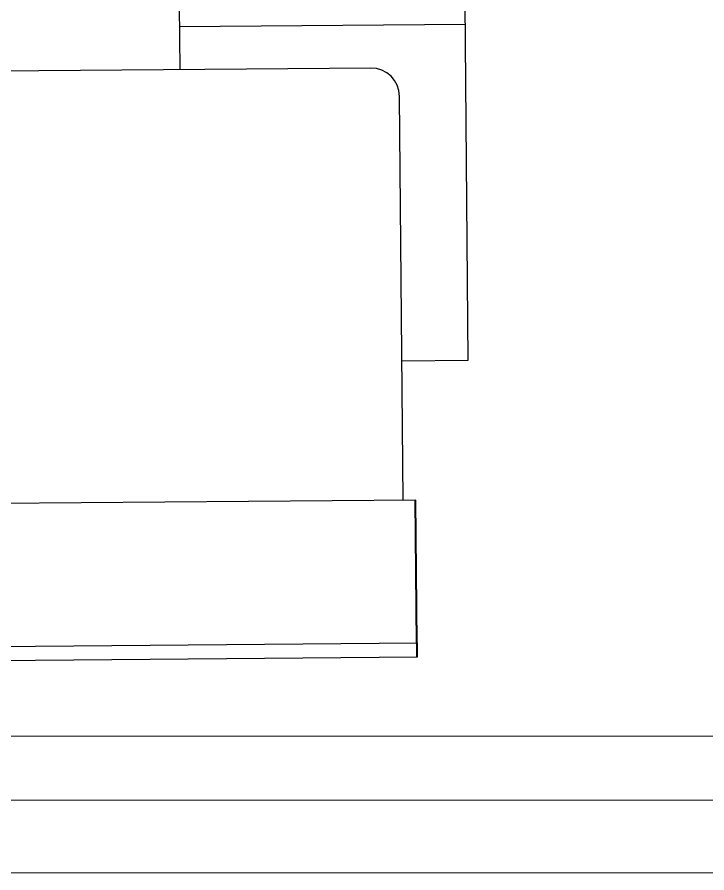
# Paper-space layout 'office1 floor1' of a CAD drawing. Header units: inches. Extents: x 0.3 to 10.8, y 1.4 to 4.2.
# Drawn here: x 10.1161 to 10.3165, y 1.9912 to 2.2398 of the extents above; entities that cross this region are included whole.
import ezdxf

# ---------------------------------------------------------------- set-up
doc = ezdxf.new("R2010")
doc.units = ezdxf.units.IN
doc.header["$MEASUREMENT"] = 0
doc.layers.get('0').update_dxf_attribs({"lineweight": 0})
doc.layers.add('WALL 1 100', color=250, linetype='Continuous', lineweight=9)
doc.layers.add('провода', color=1, linetype='Continuous', lineweight=5)

psp = doc.layouts.new('office1 floor1')

# ---------------------------------------------------------------- linework, layer by layer
at = {"color": 7, "linetype": 'ByBlock', "lineweight": -2}
for p, q in [((10.16321, 2.24323), (10.16337, 2.22456)), ((10.2471, 2.14015), (10.24623, 2.24392)), ((10.24628, 2.2377), (10.16326, 2.237)), ((10.21884, 2.22503), (9.90337, 2.22238)), ((10.2282, 2.09946), (10.22721, 2.2168)), ((10.22786, 2.13999), (10.2471, 2.14015)), ((10.23195, 2.09949), (10.0244, 2.09775)), ((10.23211, 2.0579), (10.23176, 2.09941)), ((10.23218, 2.05798), (10.23183, 2.09949)), ((10.2323, 2.05798), (10.23195, 2.09949)), ((10.02475, 2.05624), (10.2323, 2.05798)), ((10.23211, 2.0579), (10.23215, 2.05375)), ((10.23218, 2.05798), (10.23221, 2.05383)), ((10.2323, 2.05798), (10.23234, 2.05383)), ((10.23234, 2.05383), (10.02479, 2.05209))]:
    psp.add_line(p, q, dxfattribs=at)
psp.add_arc((10.21891, 2.21673), 0.0083, 0.4807, 90.4807, dxfattribs=at)
at = {"layer": 'WALL 1 100', "color": 0}
for p, q in [((10.76781, 2.03083), (5.8083, 2.03113)), ((10.80748, 1.99115), (5.8083, 1.99115))]:
    psp.add_line(p, q, dxfattribs=at)
at = {"layer": 'провода', "color": 1}
psp.add_line((7.34248, 2.0128), (10.78721, 2.01219), dxfattribs=at)

doc.saveas('drawing.dxf')
